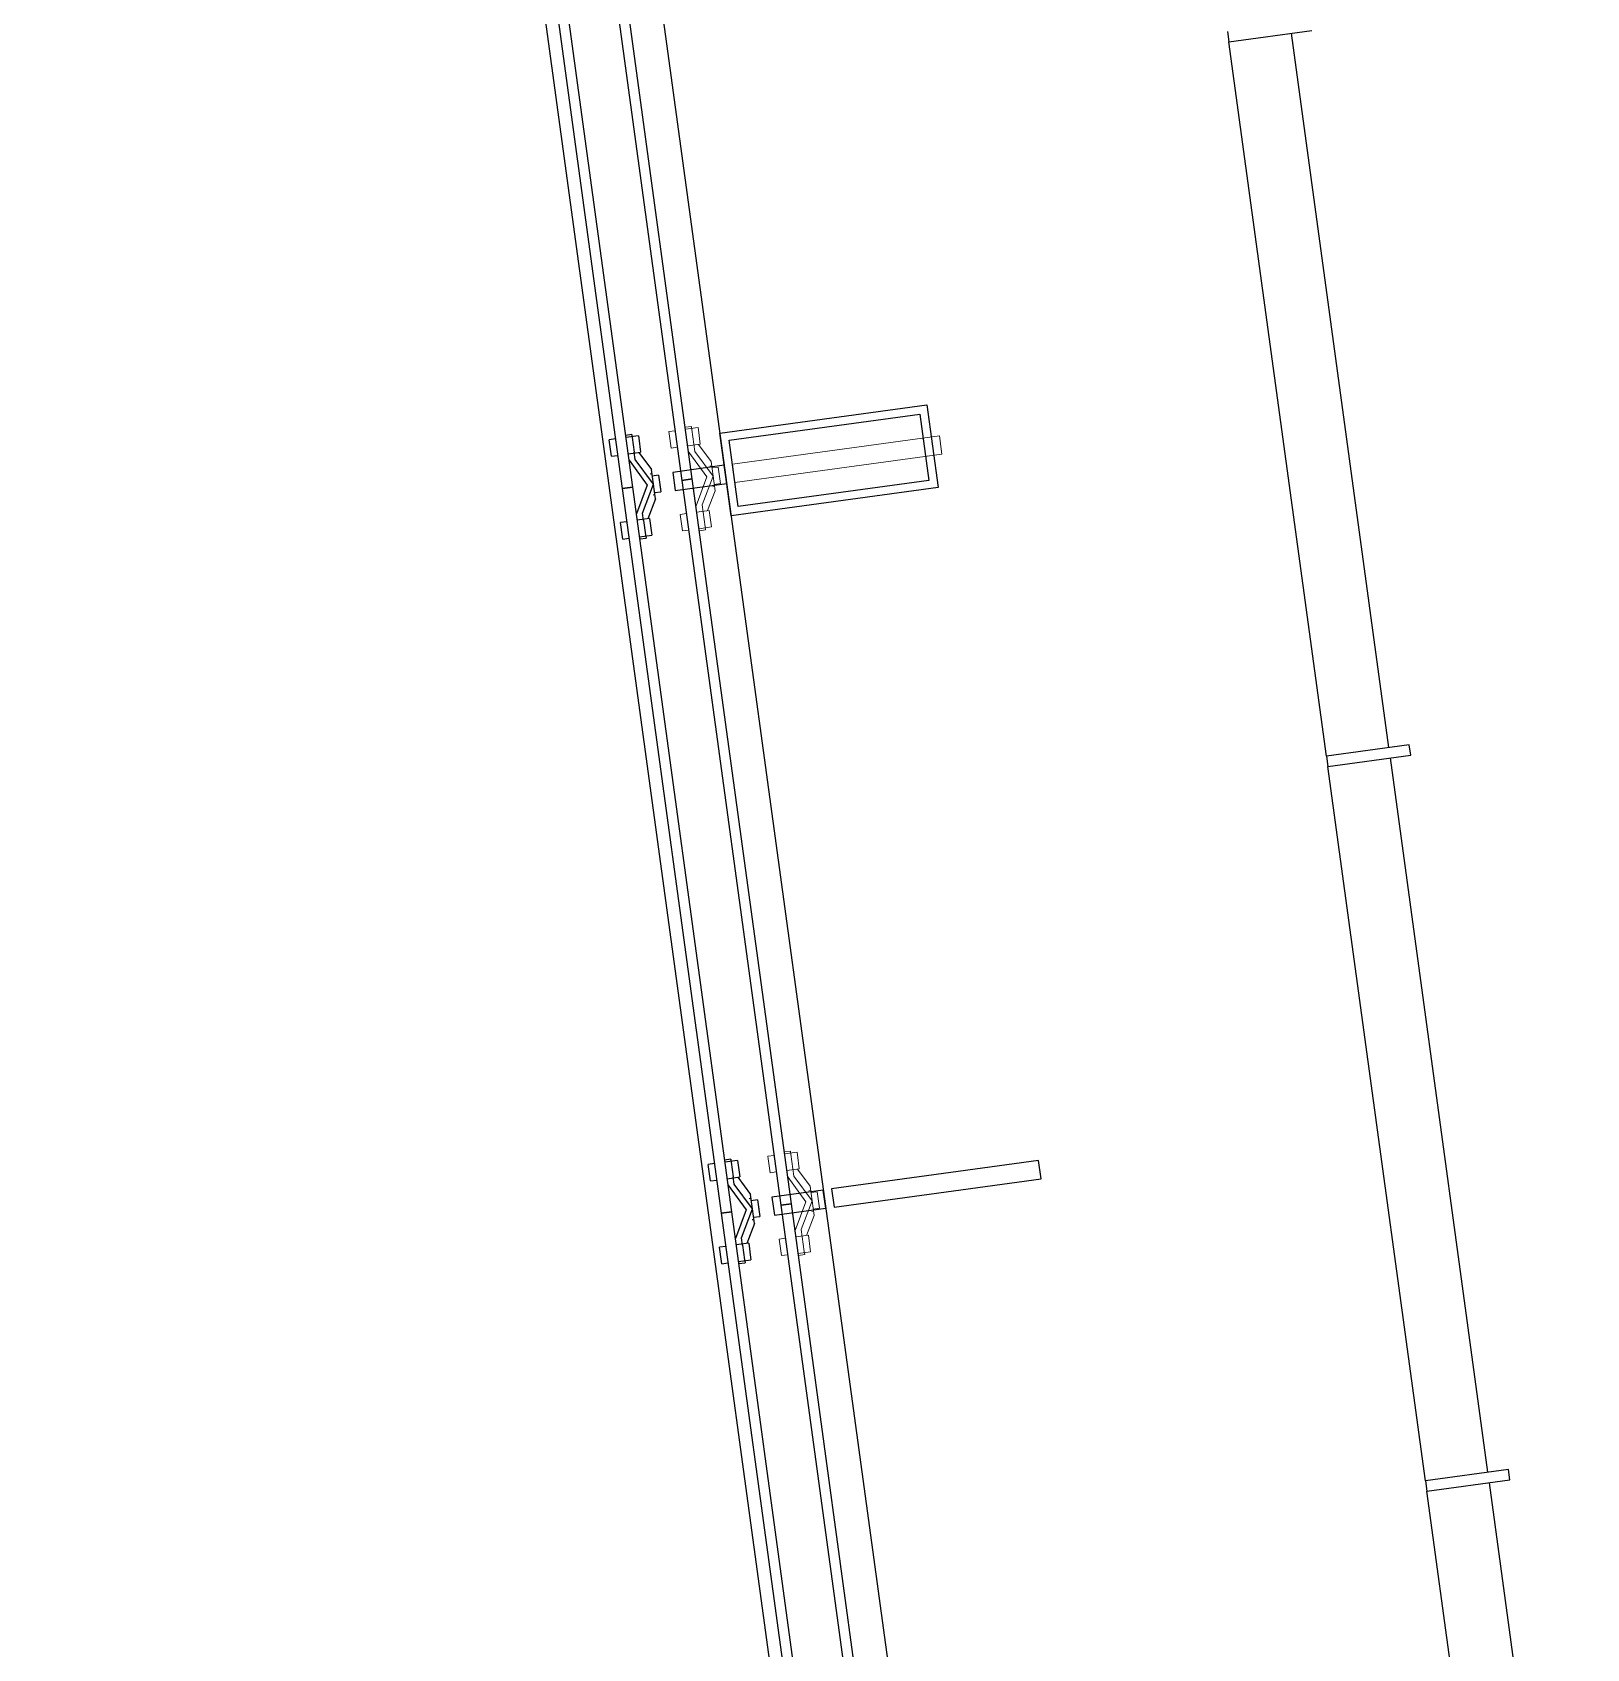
# Model space of a CAD drawing. Header units: millimetres. Extents: x -28081 to 11848482, y -6212777 to 128443.
# Drawn here: x -28081 to -24361, y 99316 to 103183 of the extents above; entities that cross this region are included whole.
import ezdxf

# ---------------------------------------------------------------- set-up
doc = ezdxf.new("R2010")
doc.units = ezdxf.units.MM
doc.header["$LTSCALE"] = 10
doc.layers.add('A—\\M+5C3C5\\M+5B4B0', color=135, linetype='Continuous')

msp = doc.modelspace()

# ---------------------------------------------------------------- linework, layer by layer
at = {"layer": 'A—\\M+5C3C5\\M+5B4B0'}
for p, q in [((-28080.5, 112193.8, 0), (-25791.7, 95448.7, 0)), ((-27765.1, 111953.9, 0), (-25552.2, 95764.4, 0)), ((-26763.1, 103844.9), (-26526.1, 102111)), ((-26501, 102114.4), (-26738, 103848.3)), ((-26905.9, 103825.3), (-26668.9, 102091.5)), ((-26643.7, 102094.9), (-26880.7, 103828.8)), ((-25068.2, 103180.8), (-24834.6, 101471.7)), ((-24983.2, 101451.4), (-25216.8, 103160.5)), ((-26685.2, 102210.4), (-26700, 102208.3)), ((-26685.2, 102210.4), (-26700, 102208.3)), ((-26645.7, 102220.8), (-26660.7, 102218.8)), ((-26645.7, 102220.8), (-26660.7, 102218.8)), ((-26630.2, 102217.9), (-26660, 102213.8)), ((-26630.2, 102217.9), (-26660, 102213.8)), ((-26645.7, 102220.8), (-26644.7, 102213.5)), ((-26645.7, 102220.8), (-26644.7, 102213.5)), ((-26644.7, 102213.5), (-26639.9, 102178.5)), ((-26644.7, 102213.5), (-26639.9, 102178.5)), ((-26630.2, 102217.9), (-26629.4, 102212.1)), ((-26630.2, 102217.9), (-26629.4, 102212.1)), ((-26629.4, 102212.1), (-26624.7, 102178.2)), ((-26629.4, 102212.1), (-26624.7, 102178.2)), ((-26699.2, 102202.5), (-26700, 102208.3)), ((-26699.2, 102202.5), (-26700, 102208.3)), ((-26694.6, 102168.7), (-26699.2, 102202.5)), ((-26694.6, 102168.7), (-26699.2, 102202.5)), ((-26694.6, 102168.7), (-26679.7, 102170.7)), ((-26694.6, 102168.7), (-26679.7, 102170.7)), ((-26654.6, 102174.2), (-26624.7, 102178.2)), ((-26654.6, 102174.2), (-26624.7, 102178.2)), ((-26637.5, 102161), (-26639.9, 102178.5)), ((-26637.5, 102161), (-26639.9, 102178.5)), ((-26628.9, 102177.7), (-26599, 102136.7)), ((-26628.9, 102177.7), (-26599, 102136.7)), ((-26652.5, 102159), (-26609.1, 102099.6)), ((-26652.5, 102159), (-26609.1, 102099.6)), ((-26594.2, 102101.7), (-26637.5, 102161)), ((-26594.2, 102101.7), (-26637.5, 102161)), ((-26596.6, 102119.2), (-26599, 102136.7)), ((-26594.2, 102101.7), (-26599, 102136.7)), ((-26596.6, 102119.2), (-26599, 102136.7)), ((-26594.2, 102101.7), (-26599, 102136.7)), ((-26668.9, 102091.5), (-26643.7, 102094.9)), ((-26643.7, 102094.9), (-26668.9, 102091.5)), ((-26406.7, 100361), (-26643.7, 102094.9)), ((-26609.1, 102099.6), (-26635, 102030.9)), ((-26609.1, 102099.6), (-26635, 102030.9)), ((-26620, 102032.9), (-26594.2, 102101.7)), ((-26620, 102032.9), (-26594.2, 102101.7)), ((-26597.6, 102126.4), (-26601.6, 102125.9)), ((-26597.6, 102126.4), (-26601.6, 102125.9)), ((-26597.6, 102126.4), (-26601.6, 102125.9)), ((-26597.6, 102126.4), (-26601.6, 102125.9)), ((-26582, 102123.5), (-26596.9, 102121.5)), ((-26582, 102123.5), (-26596.9, 102121.5)), ((-26582, 102123.5), (-26596.9, 102121.5)), ((-26582, 102123.5), (-26596.9, 102121.5)), ((-26582, 102123.5), (-26596.9, 102121.5)), ((-26582, 102123.5), (-26596.9, 102121.5)), ((-26582, 102123.5), (-26596.9, 102121.5)), ((-26582, 102123.5), (-26596.9, 102121.5)), ((-26594.2, 102101.7), (-26596.6, 102119.2)), ((-26594.2, 102101.7), (-26596.6, 102119.2)), ((-26589.4, 102066.6), (-26594.2, 102101.7)), ((-26591.8, 102084.2), (-26594.2, 102101.7)), ((-26589.4, 102066.6), (-26594.2, 102101.7)), ((-26591.8, 102084.2), (-26594.2, 102101.7)), ((-26582, 102123.5), (-26581.2, 102117.7)), ((-26582, 102123.5), (-26577.4, 102089.7)), ((-26582, 102123.5), (-26577.4, 102089.7)), ((-26582, 102123.5), (-26581.2, 102117.7)), ((-26582, 102123.5), (-26581.2, 102117.7)), ((-26582, 102123.5), (-26577.4, 102089.7)), ((-26582, 102123.5), (-26577.4, 102089.7)), ((-26582, 102123.5), (-26581.2, 102117.7)), ((-26581.2, 102117.7), (-26576.6, 102083.9)), ((-26581.2, 102117.7), (-26576.6, 102083.9)), ((-26581.2, 102117.7), (-26576.6, 102083.9)), ((-26581.2, 102117.7), (-26576.6, 102083.9)), ((-26526.1, 102111), (-26501, 102114.4)), ((-26501, 102114.4), (-26526.1, 102111)), ((-26501, 102114.4), (-26526.1, 102111)), ((-26526.1, 102111), (-26289.1, 100377.1)), ((-26526.1, 102111), (-26289.1, 100377.1)), ((-26264, 100380.5), (-26501, 102114.4)), ((-26264, 100380.5), (-26501, 102114.4)), ((-26668.9, 102091.5), (-26431.9, 100357.6)), ((-26589.4, 102066.6), (-26607.3, 102019.1)), ((-26589.4, 102066.6), (-26607.3, 102019.1)), ((-26594.8, 102076.4), (-26590.8, 102076.9)), ((-26594.8, 102076.4), (-26590.8, 102076.9)), ((-26594.8, 102076.4), (-26590.8, 102076.9)), ((-26594.8, 102076.4), (-26590.8, 102076.9)), ((-26589.4, 102066.6), (-26591.8, 102084.2)), ((-26589.4, 102066.6), (-26591.8, 102084.2)), ((-26591.5, 102081.9), (-26576.6, 102083.9)), ((-26591.5, 102081.9), (-26576.6, 102083.9)), ((-26591.5, 102081.9), (-26576.6, 102083.9)), ((-26591.5, 102081.9), (-26576.6, 102083.9)), ((-26591.5, 102081.9), (-26576.6, 102083.9)), ((-26591.5, 102081.9), (-26576.6, 102083.9)), ((-26591.5, 102081.9), (-26576.6, 102083.9)), ((-26591.5, 102081.9), (-26576.6, 102083.9)), ((-26577.4, 102089.7), (-26576.6, 102083.9)), ((-26577.4, 102089.7), (-26576.6, 102083.9)), ((-26577.4, 102089.7), (-26576.6, 102083.9)), ((-26577.4, 102089.7), (-26576.6, 102083.9)), ((-26603.1, 102019.7), (-26632.9, 102015.6)), ((-26603.1, 102019.7), (-26632.9, 102015.6)), ((-26617.6, 102015.4), (-26620, 102032.9)), ((-26617.6, 102015.4), (-26620, 102032.9)), ((-26617.6, 102015.4), (-26612.8, 101980.4)), ((-26617.6, 102015.4), (-26612.8, 101980.4)), ((-26603.1, 102019.7), (-26598.5, 101985.9)), ((-26603.1, 102019.7), (-26598.5, 101985.9)), ((-26658.1, 102012.2), (-26672.9, 102010.2)), ((-26658.1, 102012.2), (-26672.9, 102010.2)), ((-26668.3, 101976.3), (-26672.9, 102010.2)), ((-26668.3, 101976.3), (-26672.9, 102010.2)), ((-26627.5, 101976), (-26597.7, 101980.1)), ((-26627.5, 101976), (-26597.7, 101980.1)), ((-26612.8, 101980.4), (-26611.8, 101973.1)), ((-26612.8, 101980.4), (-26611.8, 101973.1)), ((-26598.5, 101985.9), (-26597.7, 101980.1)), ((-26598.5, 101985.9), (-26597.7, 101980.1)), ((-26667.5, 101970.5), (-26668.3, 101976.3)), ((-26667.5, 101970.5), (-26668.3, 101976.3)), ((-26667.5, 101970.5), (-26652.6, 101972.6)), ((-26667.5, 101970.5), (-26652.6, 101972.6)), ((-26626.8, 101971.1), (-26611.8, 101973.1)), ((-26626.8, 101971.1), (-26611.8, 101973.1)), ((-24831.2, 101446.9), (-24597.6, 99737.8)), ((-24746.2, 99717.5), (-24979.9, 101426.6)), ((-26448.2, 100476.5), (-26463, 100474.5)), ((-26448.2, 100476.5), (-26463, 100474.5)), ((-26462.2, 100468.6), (-26463, 100474.5)), ((-26462.2, 100468.6), (-26463, 100474.5)), ((-26457.6, 100434.8), (-26462.2, 100468.6)), ((-26457.6, 100434.8), (-26462.2, 100468.6)), ((-26408.7, 100486.9), (-26423.7, 100484.9)), ((-26408.7, 100486.9), (-26423.7, 100484.9)), ((-26393.2, 100484), (-26423, 100479.9)), ((-26393.2, 100484), (-26423, 100479.9)), ((-26408.7, 100486.9), (-26407.7, 100479.7)), ((-26408.7, 100486.9), (-26407.7, 100479.7)), ((-26407.7, 100479.7), (-26402.9, 100444.6)), ((-26407.7, 100479.7), (-26402.9, 100444.6)), ((-26393.2, 100484), (-26392.4, 100478.2)), ((-26393.2, 100484), (-26392.4, 100478.2)), ((-26392.4, 100478.2), (-26387.7, 100444.4)), ((-26392.4, 100478.2), (-26387.7, 100444.4)), ((-26457.6, 100434.8), (-26442.7, 100436.9)), ((-26457.6, 100434.8), (-26442.7, 100436.9)), ((-26417.6, 100440.3), (-26387.7, 100444.4)), ((-26417.6, 100440.3), (-26387.7, 100444.4)), ((-26400.5, 100427.1), (-26402.9, 100444.6)), ((-26400.5, 100427.1), (-26402.9, 100444.6)), ((-26391.9, 100443.8), (-26362, 100402.8)), ((-26391.9, 100443.8), (-26362, 100402.8)), ((-26415.5, 100425.1), (-26372.1, 100365.8)), ((-26415.5, 100425.1), (-26372.1, 100365.8)), ((-26357.2, 100367.8), (-26400.5, 100427.1)), ((-26357.2, 100367.8), (-26400.5, 100427.1)), ((-26360.6, 100392.6), (-26364.6, 100392)), ((-26360.6, 100392.6), (-26364.6, 100392)), ((-26360.6, 100392.6), (-26364.6, 100392)), ((-26360.6, 100392.6), (-26364.6, 100392)), ((-26359.6, 100385.3), (-26362, 100402.8)), ((-26357.2, 100367.8), (-26362, 100402.8)), ((-26359.6, 100385.3), (-26362, 100402.8)), ((-26357.2, 100367.8), (-26362, 100402.8)), ((-26431.9, 100357.6), (-26406.7, 100361)), ((-26406.7, 100361), (-26431.9, 100357.6)), ((-26431.9, 100357.6), (-26194.9, 98623.7)), ((-26169.7, 98627.1), (-26406.7, 100361)), ((-26372.1, 100365.8), (-26398, 100297)), ((-26372.1, 100365.8), (-26398, 100297)), ((-26383, 100299), (-26357.2, 100367.8)), ((-26383, 100299), (-26357.2, 100367.8)), ((-26345, 100389.6), (-26359.9, 100387.6)), ((-26345, 100389.6), (-26359.9, 100387.6)), ((-26345, 100389.6), (-26359.9, 100387.6)), ((-26345, 100389.6), (-26359.9, 100387.6)), ((-26345, 100389.6), (-26359.9, 100387.6)), ((-26345, 100389.6), (-26359.9, 100387.6)), ((-26345, 100389.6), (-26359.9, 100387.6)), ((-26345, 100389.6), (-26359.9, 100387.6)), ((-26357.2, 100367.8), (-26359.6, 100385.3)), ((-26357.2, 100367.8), (-26359.6, 100385.3)), ((-26352.4, 100332.8), (-26357.2, 100367.8)), ((-26354.8, 100350.3), (-26357.2, 100367.8)), ((-26352.4, 100332.8), (-26357.2, 100367.8)), ((-26354.8, 100350.3), (-26357.2, 100367.8)), ((-26345, 100389.6), (-26344.3, 100383.8)), ((-26345, 100389.6), (-26340.4, 100355.8)), ((-26345, 100389.6), (-26340.4, 100355.8)), ((-26345, 100389.6), (-26344.3, 100383.8)), ((-26345, 100389.6), (-26344.3, 100383.8)), ((-26345, 100389.6), (-26340.4, 100355.8)), ((-26345, 100389.6), (-26340.4, 100355.8)), ((-26345, 100389.6), (-26344.3, 100383.8)), ((-26344.3, 100383.8), (-26339.6, 100350)), ((-26344.3, 100383.8), (-26339.6, 100350)), ((-26344.3, 100383.8), (-26339.6, 100350)), ((-26344.3, 100383.8), (-26339.6, 100350)), ((-26340.4, 100355.8), (-26339.6, 100350)), ((-26340.4, 100355.8), (-26339.6, 100350)), ((-26340.4, 100355.8), (-26339.6, 100350)), ((-26340.4, 100355.8), (-26339.6, 100350)), ((-26289.1, 100377.1), (-26264, 100380.5)), ((-26264, 100380.5), (-26289.1, 100377.1)), ((-26289.1, 100377.1), (-26264, 100380.5)), ((-26289.1, 100377.1), (-26052.1, 98643.2)), ((-26027, 98646.7), (-26264, 100380.5)), ((-26352.4, 100332.8), (-26370.3, 100285.2)), ((-26352.4, 100332.8), (-26370.3, 100285.2)), ((-26357.8, 100342.5), (-26353.8, 100343)), ((-26357.8, 100342.5), (-26353.8, 100343)), ((-26357.8, 100342.5), (-26353.8, 100343)), ((-26357.8, 100342.5), (-26353.8, 100343)), ((-26352.4, 100332.8), (-26354.8, 100350.3)), ((-26352.4, 100332.8), (-26354.8, 100350.3)), ((-26354.5, 100348), (-26339.6, 100350)), ((-26354.5, 100348), (-26339.6, 100350)), ((-26354.5, 100348), (-26339.6, 100350)), ((-26354.5, 100348), (-26339.6, 100350)), ((-26354.5, 100348), (-26339.6, 100350)), ((-26354.5, 100348), (-26339.6, 100350)), ((-26354.5, 100348), (-26339.6, 100350)), ((-26354.5, 100348), (-26339.6, 100350)), ((-26421.1, 100278.3), (-26435.9, 100276.3)), ((-26421.1, 100278.3), (-26435.9, 100276.3)), ((-26431.3, 100242.5), (-26435.9, 100276.3)), ((-26431.3, 100242.5), (-26435.9, 100276.3)), ((-26366.1, 100285.8), (-26395.9, 100281.8)), ((-26366.1, 100285.8), (-26395.9, 100281.8)), ((-26380.6, 100281.5), (-26383, 100299)), ((-26380.6, 100281.5), (-26383, 100299)), ((-26380.6, 100281.5), (-26375.8, 100246.5)), ((-26380.6, 100281.5), (-26375.8, 100246.5)), ((-26366.1, 100285.8), (-26361.5, 100252)), ((-26366.1, 100285.8), (-26361.5, 100252)), ((-26430.5, 100236.7), (-26431.3, 100242.5)), ((-26430.5, 100236.7), (-26431.3, 100242.5)), ((-26430.5, 100236.7), (-26415.7, 100238.7)), ((-26430.5, 100236.7), (-26415.7, 100238.7)), ((-26390.5, 100242.1), (-26360.7, 100246.2)), ((-26390.5, 100242.1), (-26360.7, 100246.2)), ((-26389.8, 100237.2), (-26374.8, 100239.2)), ((-26389.8, 100237.2), (-26374.8, 100239.2)), ((-26375.8, 100246.5), (-26374.8, 100239.2)), ((-26375.8, 100246.5), (-26374.8, 100239.2)), ((-26361.5, 100252), (-26360.7, 100246.2)), ((-26361.5, 100252), (-26360.7, 100246.2)), ((-24594.2, 99713), (-24360.6, 98003.9)), ((-24509.2, 97983.6), (-24742.9, 99692.7))]:
    msp.add_line(p, q, dxfattribs=at)
at = {"layer": 'A—\\M+5C3C5\\M+5B4B0', "extrusion": (0, 0, -1)}
for p, q in [((-25220.2, 103185.2), (-25216.8, 103160.5)), ((-25216.8, 103160.5), (-25018.7, 103187.5)), ((-24785.1, 101478.4), (-24983.2, 101451.4)), ((-24781.7, 101453.7), (-24785.1, 101478.4)), ((-24983.2, 101451.4), (-24979.9, 101426.6)), ((-24979.9, 101426.6), (-24781.7, 101453.7)), ((-25672.5, 100483.6), (-26167.9, 100415.9)), ((-25672.5, 100483.6), (-26167.9, 100415.9)), ((-25666.5, 100440), (-25672.5, 100483.6)), ((-25666.5, 100440), (-25672.5, 100483.6)), ((-26161.9, 100372.3), (-25666.5, 100440)), ((-26161.9, 100372.3), (-25666.5, 100440)), ((-26187.7, 100413.2, 0), (-26310.6, 100396.4, 0)), ((-26310.6, 100396.4, 0), (-26304.7, 100352.8, 0)), ((-26181.7, 100369.6, 0), (-26187.7, 100413.2, 0)), ((-26167.9, 100415.9), (-26161.9, 100372.3)), ((-26167.9, 100415.9), (-26161.9, 100372.3)), ((-26304.7, 100352.8, 0), (-26181.7, 100369.6, 0)), ((-24548.1, 99744.6), (-24746.2, 99717.5)), ((-24544.7, 99719.8), (-24548.1, 99744.6)), ((-24746.2, 99717.5), (-24742.9, 99692.7)), ((-24742.9, 99692.7), (-24544.7, 99719.8))]:
    msp.add_line(p, q, dxfattribs=at)
at = {"layer": 'A—\\M+5C3C5\\M+5B4B0', "color": 8, "lineweight": 9}
for p, q in [((-26542.4, 102229.9), (-26557.2, 102227.8)), ((-26542.4, 102229.9), (-26557.2, 102227.8)), ((-26542.4, 102229.9), (-26557.2, 102227.8)), ((-26556.4, 102222), (-26557.2, 102227.8)), ((-26556.4, 102222), (-26557.2, 102227.8)), ((-26556.4, 102222), (-26557.2, 102227.8)), ((-26551.8, 102188.2), (-26556.4, 102222)), ((-26551.8, 102188.2), (-26556.4, 102222)), ((-26551.8, 102188.2), (-26556.4, 102222)), ((-26502.9, 102240.3), (-26517.9, 102238.3)), ((-26502.9, 102240.3), (-26517.9, 102238.3)), ((-26502.9, 102240.3), (-26517.9, 102238.3)), ((-26487.4, 102237.4), (-26517.2, 102233.3)), ((-26487.4, 102237.4), (-26517.2, 102233.3)), ((-26487.4, 102237.4), (-26517.2, 102233.3)), ((-26502.9, 102240.3), (-26501.9, 102233.1)), ((-26502.9, 102240.3), (-26501.9, 102233.1)), ((-26502.9, 102240.3), (-26501.9, 102233.1)), ((-26501.9, 102233.1), (-26497.1, 102198)), ((-26501.9, 102233.1), (-26497.1, 102198)), ((-26501.9, 102233.1), (-26497.1, 102198)), ((-26487.4, 102237.4), (-26486.6, 102231.6)), ((-26487.4, 102237.4), (-26486.6, 102231.6)), ((-26487.4, 102237.4), (-26486.6, 102231.6)), ((-26486.6, 102231.6), (-26482, 102197.8)), ((-26486.6, 102231.6), (-26482, 102197.8)), ((-26486.6, 102231.6), (-26482, 102197.8)), ((-26551.8, 102188.2), (-26537, 102190.2)), ((-26551.8, 102188.2), (-26537, 102190.2)), ((-26551.8, 102188.2), (-26537, 102190.2)), ((-26511.8, 102193.7), (-26482, 102197.8)), ((-26511.8, 102193.7), (-26482, 102197.8)), ((-26511.8, 102193.7), (-26482, 102197.8)), ((-26509.7, 102178.5), (-26466.3, 102119.2)), ((-26509.7, 102178.5), (-26466.3, 102119.2)), ((-26509.7, 102178.5), (-26466.3, 102119.2)), ((-26494.8, 102180.5), (-26497.1, 102198)), ((-26494.8, 102180.5), (-26497.1, 102198)), ((-26494.8, 102180.5), (-26497.1, 102198)), ((-26451.4, 102121.2), (-26494.8, 102180.5)), ((-26451.4, 102121.2), (-26494.8, 102180.5)), ((-26451.4, 102121.2), (-26494.8, 102180.5)), ((-26486.2, 102197.2), (-26456.2, 102156.2)), ((-26486.2, 102197.2), (-26456.2, 102156.2)), ((-26486.2, 102197.2), (-26456.2, 102156.2)), ((-26454.8, 102146), (-26458.8, 102145.4)), ((-26454.8, 102146), (-26458.8, 102145.4)), ((-26454.8, 102146), (-26458.8, 102145.4)), ((-26454.8, 102146), (-26458.8, 102145.4)), ((-26454.8, 102146), (-26458.8, 102145.4)), ((-26454.8, 102146), (-26458.8, 102145.4)), ((-26453.8, 102138.7), (-26456.2, 102156.2)), ((-26451.4, 102121.2), (-26456.2, 102156.2)), ((-26453.8, 102138.7), (-26456.2, 102156.2)), ((-26451.4, 102121.2), (-26456.2, 102156.2)), ((-26453.8, 102138.7), (-26456.2, 102156.2)), ((-26451.4, 102121.2), (-26456.2, 102156.2)), ((-26439.3, 102143), (-26454.1, 102141)), ((-26439.3, 102143), (-26454.1, 102141)), ((-26439.3, 102143), (-26454.1, 102141)), ((-26439.3, 102143), (-26454.1, 102141)), ((-26439.3, 102143), (-26454.1, 102141)), ((-26439.3, 102143), (-26454.1, 102141)), ((-26439.3, 102143), (-26454.1, 102141)), ((-26439.3, 102143), (-26454.1, 102141)), ((-26439.3, 102143), (-26454.1, 102141)), ((-26439.3, 102143), (-26454.1, 102141)), ((-26439.3, 102143), (-26454.1, 102141)), ((-26439.3, 102143), (-26454.1, 102141)), ((-26451.4, 102121.2), (-26453.8, 102138.7)), ((-26451.4, 102121.2), (-26453.8, 102138.7)), ((-26451.4, 102121.2), (-26453.8, 102138.7)), ((-26439.3, 102143), (-26438.5, 102137.2)), ((-26439.3, 102143), (-26434.6, 102109.2)), ((-26439.3, 102143), (-26434.6, 102109.2)), ((-26439.3, 102143), (-26438.5, 102137.2)), ((-26439.3, 102143), (-26438.5, 102137.2)), ((-26439.3, 102143), (-26434.6, 102109.2)), ((-26439.3, 102143), (-26434.6, 102109.2)), ((-26439.3, 102143), (-26438.5, 102137.2)), ((-26439.3, 102143), (-26438.5, 102137.2)), ((-26439.3, 102143), (-26434.6, 102109.2)), ((-26439.3, 102143), (-26434.6, 102109.2)), ((-26439.3, 102143), (-26438.5, 102137.2)), ((-26438.5, 102137.2), (-26433.9, 102103.4)), ((-26438.5, 102137.2), (-26433.9, 102103.4)), ((-26438.5, 102137.2), (-26433.9, 102103.4)), ((-26438.5, 102137.2), (-26433.9, 102103.4)), ((-26438.5, 102137.2), (-26433.9, 102103.4)), ((-26438.5, 102137.2), (-26433.9, 102103.4)), ((-26466.3, 102119.2), (-26492.2, 102050.4)), ((-26466.3, 102119.2), (-26492.2, 102050.4)), ((-26466.3, 102119.2), (-26492.2, 102050.4)), ((-26477.2, 102052.4), (-26451.4, 102121.2)), ((-26477.2, 102052.4), (-26451.4, 102121.2)), ((-26477.2, 102052.4), (-26451.4, 102121.2)), ((-26452, 102095.9), (-26448, 102096.4)), ((-26452, 102095.9), (-26448, 102096.4)), ((-26452, 102095.9), (-26448, 102096.4)), ((-26452, 102095.9), (-26448, 102096.4)), ((-26452, 102095.9), (-26448, 102096.4)), ((-26452, 102095.9), (-26448, 102096.4)), ((-26446.6, 102086.2), (-26451.4, 102121.2)), ((-26449, 102103.7), (-26451.4, 102121.2)), ((-26446.6, 102086.2), (-26451.4, 102121.2)), ((-26449, 102103.7), (-26451.4, 102121.2)), ((-26446.6, 102086.2), (-26451.4, 102121.2)), ((-26449, 102103.7), (-26451.4, 102121.2)), ((-26446.6, 102086.2), (-26449, 102103.7)), ((-26446.6, 102086.2), (-26449, 102103.7)), ((-26446.6, 102086.2), (-26449, 102103.7)), ((-26448.7, 102101.4), (-26433.9, 102103.4)), ((-26448.7, 102101.4), (-26433.9, 102103.4)), ((-26448.7, 102101.4), (-26433.9, 102103.4)), ((-26448.7, 102101.4), (-26433.9, 102103.4)), ((-26448.7, 102101.4), (-26433.9, 102103.4)), ((-26448.7, 102101.4), (-26433.9, 102103.4)), ((-26448.7, 102101.4), (-26433.9, 102103.4)), ((-26448.7, 102101.4), (-26433.9, 102103.4)), ((-26448.7, 102101.4), (-26433.9, 102103.4)), ((-26448.7, 102101.4), (-26433.9, 102103.4)), ((-26448.7, 102101.4), (-26433.9, 102103.4)), ((-26448.7, 102101.4), (-26433.9, 102103.4)), ((-26434.6, 102109.2), (-26433.9, 102103.4)), ((-26434.6, 102109.2), (-26433.9, 102103.4)), ((-26434.6, 102109.2), (-26433.9, 102103.4)), ((-26434.6, 102109.2), (-26433.9, 102103.4)), ((-26434.6, 102109.2), (-26433.9, 102103.4)), ((-26434.6, 102109.2), (-26433.9, 102103.4)), ((-26446.6, 102086.2), (-26464.5, 102038.6)), ((-26446.6, 102086.2), (-26464.5, 102038.6)), ((-26446.6, 102086.2), (-26464.5, 102038.6)), ((-26515.3, 102031.7), (-26530.2, 102029.7)), ((-26515.3, 102031.7), (-26530.2, 102029.7)), ((-26515.3, 102031.7), (-26530.2, 102029.7)), ((-26525.5, 101995.9), (-26530.2, 102029.7)), ((-26525.5, 101995.9), (-26530.2, 102029.7)), ((-26525.5, 101995.9), (-26530.2, 102029.7)), ((-26460.3, 102039.2), (-26490.1, 102035.2)), ((-26460.3, 102039.2), (-26490.1, 102035.2)), ((-26460.3, 102039.2), (-26490.1, 102035.2)), ((-26474.8, 102034.9), (-26477.2, 102052.4)), ((-26474.8, 102034.9), (-26477.2, 102052.4)), ((-26474.8, 102034.9), (-26477.2, 102052.4)), ((-26474.8, 102034.9), (-26470.1, 101999.9)), ((-26474.8, 102034.9), (-26470.1, 101999.9)), ((-26474.8, 102034.9), (-26470.1, 101999.9)), ((-26460.3, 102039.2), (-26455.7, 102005.4)), ((-26460.3, 102039.2), (-26455.7, 102005.4)), ((-26460.3, 102039.2), (-26455.7, 102005.4)), ((-26524.7, 101990.1), (-26525.5, 101995.9)), ((-26524.7, 101990.1), (-26525.5, 101995.9)), ((-26524.7, 101990.1), (-26525.5, 101995.9)), ((-26524.7, 101990.1), (-26509.9, 101992.1)), ((-26524.7, 101990.1), (-26509.9, 101992.1)), ((-26524.7, 101990.1), (-26509.9, 101992.1)), ((-26484.7, 101995.5), (-26454.9, 101999.6)), ((-26484.7, 101995.5), (-26454.9, 101999.6)), ((-26484.7, 101995.5), (-26454.9, 101999.6)), ((-26484, 101990.6), (-26469.1, 101992.6)), ((-26484, 101990.6), (-26469.1, 101992.6)), ((-26484, 101990.6), (-26469.1, 101992.6)), ((-26470.1, 101999.9), (-26469.1, 101992.6)), ((-26470.1, 101999.9), (-26469.1, 101992.6)), ((-26470.1, 101999.9), (-26469.1, 101992.6)), ((-26455.7, 102005.4), (-26454.9, 101999.6)), ((-26455.7, 102005.4), (-26454.9, 101999.6)), ((-26455.7, 102005.4), (-26454.9, 101999.6)), ((-26305.4, 100496), (-26320.2, 100494)), ((-26305.4, 100496), (-26320.2, 100494)), ((-26305.4, 100496), (-26320.2, 100494)), ((-26319.4, 100488.2), (-26320.2, 100494)), ((-26319.4, 100488.2), (-26320.2, 100494)), ((-26319.4, 100488.2), (-26320.2, 100494)), ((-26314.8, 100454.3), (-26319.4, 100488.2)), ((-26314.8, 100454.3), (-26319.4, 100488.2)), ((-26314.8, 100454.3), (-26319.4, 100488.2)), ((-26265.9, 100506.4), (-26280.9, 100504.4)), ((-26265.9, 100506.4), (-26280.9, 100504.4)), ((-26265.9, 100506.4), (-26280.9, 100504.4)), ((-26250.4, 100503.5), (-26280.2, 100499.4)), ((-26250.4, 100503.5), (-26280.2, 100499.4)), ((-26250.4, 100503.5), (-26280.2, 100499.4)), ((-26265.9, 100506.4), (-26264.9, 100499.2)), ((-26265.9, 100506.4), (-26264.9, 100499.2)), ((-26265.9, 100506.4), (-26264.9, 100499.2)), ((-26264.9, 100499.2), (-26260.1, 100464.2)), ((-26264.9, 100499.2), (-26260.1, 100464.2)), ((-26264.9, 100499.2), (-26260.1, 100464.2)), ((-26250.4, 100503.5), (-26249.6, 100497.7)), ((-26250.4, 100503.5), (-26249.6, 100497.7)), ((-26250.4, 100503.5), (-26249.6, 100497.7)), ((-26249.6, 100497.7), (-26245, 100463.9)), ((-26249.6, 100497.7), (-26245, 100463.9)), ((-26249.6, 100497.7), (-26245, 100463.9)), ((-26314.8, 100454.3), (-26300, 100456.4)), ((-26314.8, 100454.3), (-26300, 100456.4)), ((-26314.8, 100454.3), (-26300, 100456.4)), ((-26274.8, 100459.8), (-26245, 100463.9)), ((-26274.8, 100459.8), (-26245, 100463.9)), ((-26274.8, 100459.8), (-26245, 100463.9)), ((-26272.7, 100444.6), (-26229.3, 100385.3)), ((-26272.7, 100444.6), (-26229.3, 100385.3)), ((-26272.7, 100444.6), (-26229.3, 100385.3)), ((-26257.8, 100446.6), (-26260.1, 100464.2)), ((-26257.8, 100446.6), (-26260.1, 100464.2)), ((-26257.8, 100446.6), (-26260.1, 100464.2)), ((-26214.4, 100387.3), (-26257.8, 100446.6)), ((-26214.4, 100387.3), (-26257.8, 100446.6)), ((-26214.4, 100387.3), (-26257.8, 100446.6)), ((-26249.2, 100463.4), (-26219.2, 100422.3)), ((-26249.2, 100463.4), (-26219.2, 100422.3)), ((-26249.2, 100463.4), (-26219.2, 100422.3)), ((-26217.8, 100412.1), (-26221.8, 100411.5)), ((-26217.8, 100412.1), (-26221.8, 100411.5)), ((-26217.8, 100412.1), (-26221.8, 100411.5)), ((-26217.8, 100412.1), (-26221.8, 100411.5)), ((-26217.8, 100412.1), (-26221.8, 100411.5)), ((-26217.8, 100412.1), (-26221.8, 100411.5)), ((-26216.8, 100404.8), (-26219.2, 100422.3)), ((-26214.4, 100387.3), (-26219.2, 100422.3)), ((-26216.8, 100404.8), (-26219.2, 100422.3)), ((-26214.4, 100387.3), (-26219.2, 100422.3)), ((-26216.8, 100404.8), (-26219.2, 100422.3)), ((-26214.4, 100387.3), (-26219.2, 100422.3)), ((-26202.3, 100409.2), (-26217.1, 100407.1)), ((-26202.3, 100409.2), (-26217.1, 100407.1)), ((-26202.3, 100409.2), (-26217.1, 100407.1)), ((-26202.3, 100409.2), (-26217.1, 100407.1)), ((-26202.3, 100409.2), (-26217.1, 100407.1)), ((-26202.3, 100409.2), (-26217.1, 100407.1)), ((-26202.3, 100409.2), (-26217.1, 100407.1)), ((-26202.3, 100409.2), (-26217.1, 100407.1)), ((-26202.3, 100409.2), (-26217.1, 100407.1)), ((-26202.3, 100409.2), (-26217.1, 100407.1)), ((-26202.3, 100409.2), (-26217.1, 100407.1)), ((-26202.3, 100409.2), (-26217.1, 100407.1)), ((-26214.4, 100387.3), (-26216.8, 100404.8)), ((-26214.4, 100387.3), (-26216.8, 100404.8)), ((-26214.4, 100387.3), (-26216.8, 100404.8)), ((-26202.3, 100409.2), (-26201.5, 100403.4)), ((-26202.3, 100409.2), (-26197.6, 100375.3)), ((-26202.3, 100409.2), (-26197.6, 100375.3)), ((-26202.3, 100409.2), (-26201.5, 100403.4)), ((-26202.3, 100409.2), (-26201.5, 100403.4)), ((-26202.3, 100409.2), (-26197.6, 100375.3)), ((-26202.3, 100409.2), (-26197.6, 100375.3)), ((-26202.3, 100409.2), (-26201.5, 100403.4)), ((-26202.3, 100409.2), (-26201.5, 100403.4)), ((-26202.3, 100409.2), (-26197.6, 100375.3)), ((-26202.3, 100409.2), (-26197.6, 100375.3)), ((-26202.3, 100409.2), (-26201.5, 100403.4)), ((-26201.5, 100403.4), (-26196.9, 100369.5)), ((-26201.5, 100403.4), (-26196.9, 100369.5)), ((-26201.5, 100403.4), (-26196.9, 100369.5)), ((-26201.5, 100403.4), (-26196.9, 100369.5)), ((-26201.5, 100403.4), (-26196.9, 100369.5)), ((-26201.5, 100403.4), (-26196.9, 100369.5)), ((-26229.3, 100385.3), (-26255.2, 100316.5)), ((-26229.3, 100385.3), (-26255.2, 100316.5)), ((-26229.3, 100385.3), (-26255.2, 100316.5)), ((-26240.2, 100318.5), (-26214.4, 100387.3)), ((-26240.2, 100318.5), (-26214.4, 100387.3)), ((-26240.2, 100318.5), (-26214.4, 100387.3)), ((-26215, 100362), (-26211, 100362.5)), ((-26215, 100362), (-26211, 100362.5)), ((-26215, 100362), (-26211, 100362.5)), ((-26215, 100362), (-26211, 100362.5)), ((-26215, 100362), (-26211, 100362.5)), ((-26215, 100362), (-26211, 100362.5)), ((-26209.6, 100352.3), (-26214.4, 100387.3)), ((-26212, 100369.8), (-26214.4, 100387.3)), ((-26209.6, 100352.3), (-26214.4, 100387.3)), ((-26212, 100369.8), (-26214.4, 100387.3)), ((-26209.6, 100352.3), (-26214.4, 100387.3)), ((-26212, 100369.8), (-26214.4, 100387.3)), ((-26209.6, 100352.3), (-26212, 100369.8)), ((-26209.6, 100352.3), (-26212, 100369.8)), ((-26209.6, 100352.3), (-26212, 100369.8)), ((-26211.7, 100367.5), (-26196.9, 100369.5)), ((-26211.7, 100367.5), (-26196.9, 100369.5)), ((-26211.7, 100367.5), (-26196.9, 100369.5)), ((-26211.7, 100367.5), (-26196.9, 100369.5)), ((-26211.7, 100367.5), (-26196.9, 100369.5)), ((-26211.7, 100367.5), (-26196.9, 100369.5)), ((-26211.7, 100367.5), (-26196.9, 100369.5)), ((-26211.7, 100367.5), (-26196.9, 100369.5)), ((-26211.7, 100367.5), (-26196.9, 100369.5)), ((-26211.7, 100367.5), (-26196.9, 100369.5)), ((-26211.7, 100367.5), (-26196.9, 100369.5)), ((-26211.7, 100367.5), (-26196.9, 100369.5)), ((-26197.6, 100375.3), (-26196.9, 100369.5)), ((-26197.6, 100375.3), (-26196.9, 100369.5)), ((-26197.6, 100375.3), (-26196.9, 100369.5)), ((-26197.6, 100375.3), (-26196.9, 100369.5)), ((-26197.6, 100375.3), (-26196.9, 100369.5)), ((-26197.6, 100375.3), (-26196.9, 100369.5)), ((-26237.9, 100301), (-26240.2, 100318.5)), ((-26237.9, 100301), (-26240.2, 100318.5)), ((-26237.9, 100301), (-26240.2, 100318.5)), ((-26209.6, 100352.3), (-26227.5, 100304.7)), ((-26209.6, 100352.3), (-26227.5, 100304.7)), ((-26209.6, 100352.3), (-26227.5, 100304.7)), ((-26278.3, 100297.8), (-26293.2, 100295.8)), ((-26278.3, 100297.8), (-26293.2, 100295.8)), ((-26278.3, 100297.8), (-26293.2, 100295.8)), ((-26288.5, 100262), (-26293.2, 100295.8)), ((-26288.5, 100262), (-26293.2, 100295.8)), ((-26288.5, 100262), (-26293.2, 100295.8)), ((-26223.3, 100305.4), (-26253.1, 100301.3)), ((-26223.3, 100305.4), (-26253.1, 100301.3)), ((-26223.3, 100305.4), (-26253.1, 100301.3)), ((-26237.9, 100301), (-26233.1, 100266)), ((-26237.9, 100301), (-26233.1, 100266)), ((-26237.9, 100301), (-26233.1, 100266)), ((-26223.3, 100305.4), (-26218.7, 100271.5)), ((-26223.3, 100305.4), (-26218.7, 100271.5)), ((-26223.3, 100305.4), (-26218.7, 100271.5)), ((-26287.7, 100256.2), (-26288.5, 100262)), ((-26287.7, 100256.2), (-26288.5, 100262)), ((-26287.7, 100256.2), (-26288.5, 100262)), ((-26287.7, 100256.2), (-26272.9, 100258.2)), ((-26287.7, 100256.2), (-26272.9, 100258.2)), ((-26287.7, 100256.2), (-26272.9, 100258.2)), ((-26247.7, 100261.6), (-26217.9, 100265.7)), ((-26247.7, 100261.6), (-26217.9, 100265.7)), ((-26247.7, 100261.6), (-26217.9, 100265.7)), ((-26247, 100256.7), (-26232.1, 100258.7)), ((-26247, 100256.7), (-26232.1, 100258.7)), ((-26247, 100256.7), (-26232.1, 100258.7)), ((-26233.1, 100266), (-26232.1, 100258.7)), ((-26233.1, 100266), (-26232.1, 100258.7)), ((-26233.1, 100266), (-26232.1, 100258.7)), ((-26218.7, 100271.5), (-26217.9, 100265.7)), ((-26218.7, 100271.5), (-26217.9, 100265.7)), ((-26218.7, 100271.5), (-26217.9, 100265.7))]:
    msp.add_line(p, q, dxfattribs=at)
at = {"layer": 'A—\\M+5C3C5\\M+5B4B0', "lineweight": 18}
for p, q in [((-25909.5, 102217.5), (-26404.9, 102149.8)), ((-25909.5, 102217.5), (-26404.9, 102149.8)), ((-25903.5, 102173.9), (-25909.5, 102217.5)), ((-25903.5, 102173.9), (-25909.5, 102217.5)), ((-26398.9, 102106.2), (-25903.5, 102173.9)), ((-26398.9, 102106.2), (-25903.5, 102173.9)), ((-26404.9, 102149.8), (-26398.9, 102106.2)), ((-26404.9, 102149.8), (-26398.9, 102106.2))]:
    msp.add_line(p, q, dxfattribs=at)
at = {"layer": 'A—\\M+5C3C5\\M+5B4B0', "elevation": 0}
msp.add_lwpolyline([(-25912.8, 102093.9), (-26408.1, 102026.2), (-26435.2, 102224.3), (-25939.8, 102292), (-25912.8, 102093.9)], dxfattribs=at)
for points in [[(-25935.3, 102111), (-26391, 102048.7), (-26412.7, 102207.2), (-25956.9, 102269.5)], [(-26418.7, 102103.5), (-26424.7, 102147.1), (-26547.6, 102130.2), (-26541.7, 102086.7)]]:
    msp.add_lwpolyline(points, close=True, dxfattribs=at)

doc.saveas('drawing.dxf')
